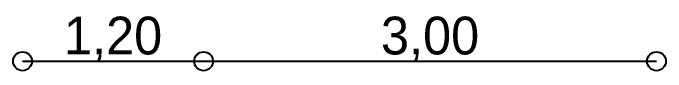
# Model space of a CAD drawing. Extents: x -110 to 3211, y -163 to 893.
# Drawn here: x 285.117 to 289.442, y 892.138 to 892.511 of the extents above; entities that cross this region are included whole.
import ezdxf

# ---------------------------------------------------------------- set-up
doc = ezdxf.new("R2010")
doc.units = 0
doc.header["$LTSCALE"] = 0.8
doc.header["$MEASUREMENT"] = 0
doc.layers.get('0').update_dxf_attribs({"color": 5, "linetype": 'CONTINUOUS'})
doc.layers.get('DEFPOINTS').update_dxf_attribs({"linetype": 'CONTINUOUS'})
doc.layers.add('COTATITION', color=5, linetype='CONTINUOUS')
doc.dimstyles.new('ISO-25', dxfattribs={"dimtxt": 0.25, "dimasz": 0.25, "dimexe": 1.25, "dimexo": 0.625, "dimgap": 0.001, "dimtad": 1, "dimzin": 1, "dimtxsty": 'Standard', "dimblk": 'SMALL', "dimcen": 0.25, "dimse1": 1, "dimse2": 1, "dimazin": 0, "dimtfac": 1, "dimtmove": 1, "dimatfit": 3, "dimldrblk": 'SMALL', "dimfxl": 1, "dimarcsym": 0})

# ---------------------------------------------------------------- blocks, each defined once
blk = doc.blocks.new('_Small')
at = {"color": 0, "linetype": 'ByBlock', "lineweight": -2}
blk.add_circle((0, 0), 0.25, dxfattribs=at)
blk = doc.blocks.new('*D172')
at = {"layer": 'COTATITION', "color": 0, "lineweight": -2, "ltscale": 0.3, "transparency": 16777216}
blk.add_line((285.1794, 892.2004), (286.3794, 892.2004), dxfattribs=at)
at = {"layer": 'DEFPOINTS', "color": 0, "ltscale": 0.3, "transparency": 16777216}
for p in [(285.1794, 892.2004), (286.3794, 892.2004), (286.3794, 892.2004)]:
    blk.add_point(p, dxfattribs=at)
at = {"layer": 'COTATITION', "color": 0, "lineweight": -2, "ltscale": 0.3, "transparency": 16777216, "xscale": 0.250000000000011, "yscale": 0.250000000000011, "zscale": 0.250000000000011, "rotation": 180}
blk.add_blockref('_Small', (285.1794, 892.2004), dxfattribs=at)
at = {"layer": 'COTATITION', "color": 0, "lineweight": -2, "ltscale": 0.3, "transparency": 16777216, "xscale": 0.250000000000011, "yscale": 0.250000000000011, "zscale": 0.250000000000011}
blk.add_blockref('_Small', (286.3794, 892.2004), dxfattribs=at)
at = {"layer": 'COTATITION', "color": 0, "ltscale": 0.3, "transparency": 16777216, "insert": (285.7794, 892.3472), "char_height": 0.25, "attachment_point": 5}
blk.add_mtext('1,20', dxfattribs=at)
blk = doc.blocks.new('*D173')
at = {"layer": 'COTATITION', "color": 0, "lineweight": -2, "ltscale": 0.3, "transparency": 16777216}
blk.add_line((286.3794, 892.2004), (289.3794, 892.2004), dxfattribs=at)
at = {"layer": 'DEFPOINTS', "color": 0, "ltscale": 0.3, "transparency": 16777216}
for p in [(286.3794, 892.2004), (289.3794, 892.2004), (289.3794, 892.2004)]:
    blk.add_point(p, dxfattribs=at)
at = {"layer": 'COTATITION', "color": 0, "lineweight": -2, "ltscale": 0.3, "transparency": 16777216, "xscale": 0.250000000000011, "yscale": 0.250000000000011, "zscale": 0.250000000000011, "rotation": 180}
blk.add_blockref('_Small', (286.3794, 892.2004), dxfattribs=at)
at = {"layer": 'COTATITION', "color": 0, "lineweight": -2, "ltscale": 0.3, "transparency": 16777216, "xscale": 0.250000000000011, "yscale": 0.250000000000011, "zscale": 0.250000000000011}
blk.add_blockref('_Small', (289.3794, 892.2004), dxfattribs=at)
at = {"layer": 'COTATITION', "color": 0, "ltscale": 0.3, "transparency": 16777216, "insert": (287.8794, 892.3472), "char_height": 0.25, "attachment_point": 5}
blk.add_mtext('3,00', dxfattribs=at)

msp = doc.modelspace()

# ---------------------------------------------------------------- dimensions: what is measured, and where the dimension line sits
at = {"layer": 'COTATITION', "ltscale": 0.3}
for base, p1, p2, picture, middle in [((286.3794, 892.2004), (285.1794, 892.2004), (286.3794, 892.2004), '*D172', (285.7794, 892.3472)), ((289.3794, 892.2004), (286.3794, 892.2004), (289.3794, 892.2004), '*D173', (287.8794, 892.3472))]:
    dim = msp.add_linear_dim(base=base, p1=p1, p2=p2, dimstyle='ISO-25', override={"dimtmove": 1, "dimfxl": 1.25, "dimarcsym": 2}, dxfattribs=at)
    dim.commit()
    dim.dimension.update_dxf_attribs({"geometry": picture, "text_midpoint": middle})

doc.saveas('drawing.dxf')
